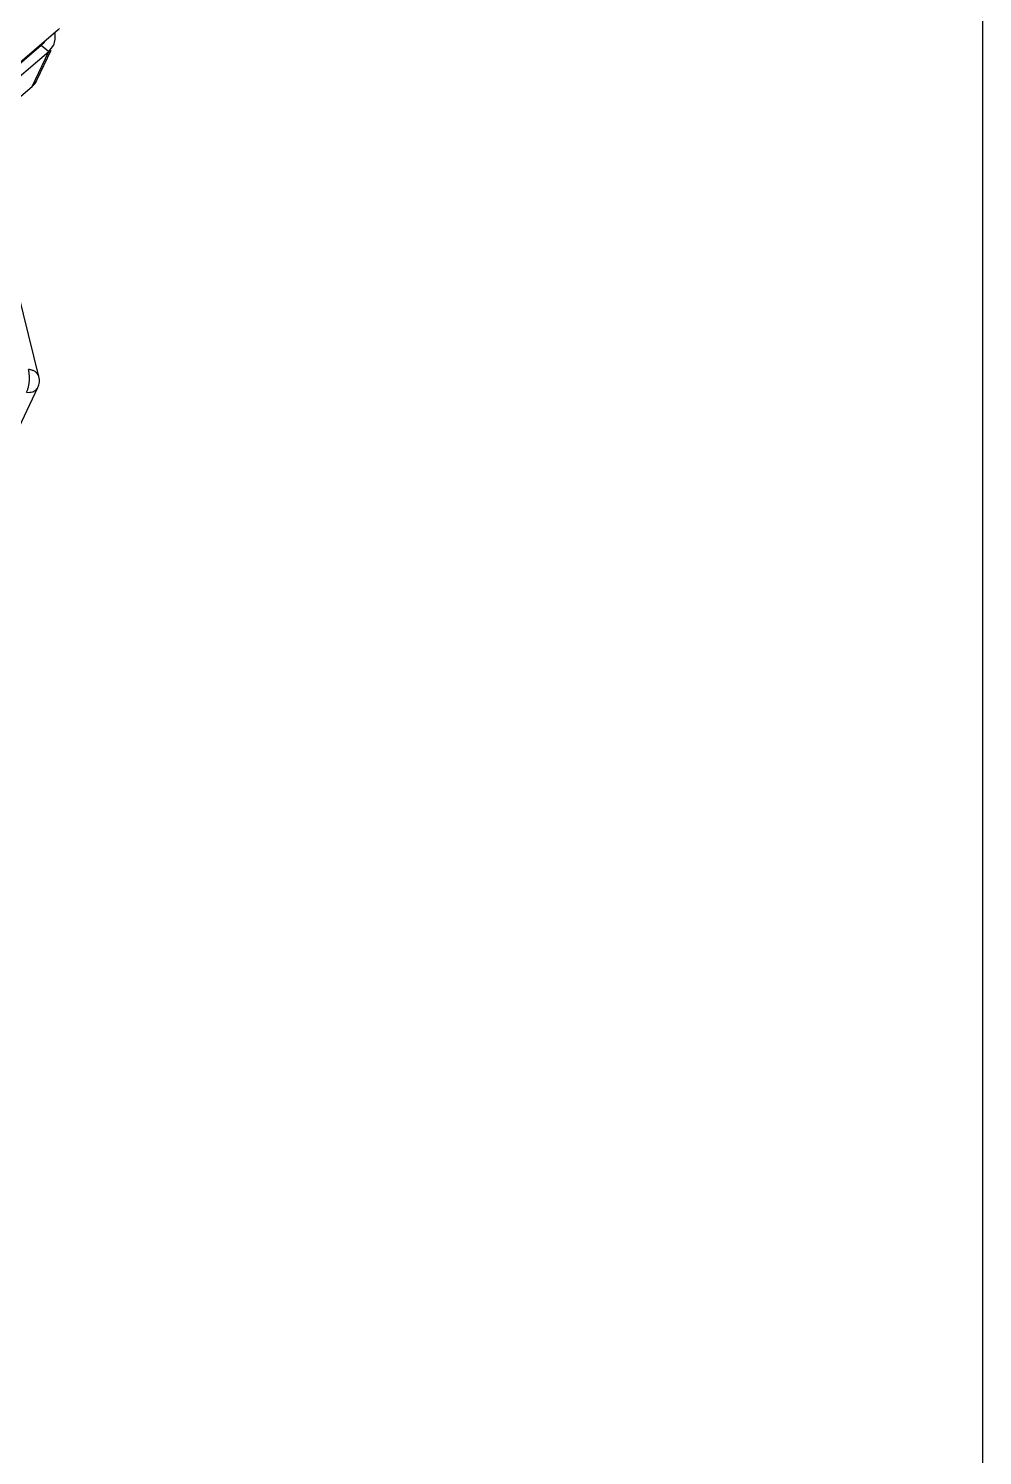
# Model space of a CAD drawing. Header units: millimetres. Extents: x 14276 to 15242, y -9916 to -8542.
# Drawn here: x 15183.8 to 15242.2, y -9415.4 to -9328.2 of the extents above; entities that cross this region are included whole.
import ezdxf

# ---------------------------------------------------------------- set-up
doc = ezdxf.new("R2010")
doc.units = ezdxf.units.MM

# ---------------------------------------------------------------- blocks, each defined once
blk = doc.blocks.new('u9')
at = {"color": 7, "linetype": 'Continuous'}
for p, q in [((-420.149, 127.684), (-425.209, 117.065)), ((-425.277, 116.396), (-423.091, 107.537)), ((-422.913, 100.328), (-424.86, 98.664)), ((-422.977, 99.009), (-425.877, 96.53)), ((-424.86, 98.664), (-425.877, 96.53)), ((-422.52, 98.628), (-425.42, 96.15)), ((-425.151, 98.289), (-426.032, 96.441)), ((-423.554, 97.665), (-426.454, 95.186)), ((-425.877, 96.53), (-426.168, 96.155)), ((-425.42, 96.15), (-425.877, 96.53)), ((-425.42, 96.15), (-425.484, 96.015))]:
    blk.add_line(p, q, dxfattribs=at)
for centre, radius, start, end in [((-424.307, 116.635), 1, 154.52023, 193.86149), ((-398.197, 62.126), 43.491, 130.52029, 130.64775)]:
    blk.add_arc(centre, radius, start, end, dxfattribs=at)
for points, start_tangent, end_tangent in [([(-424.521, 117.355), (-424.717, 117.355), (-424.894, 117.32), (-425.042, 117.251), (-425.154, 117.152), (-425.209, 117.065)], (-0.996379, 0.085018), (-0.431235, -0.90224)), ([(-424.521, 117.355), (-424.588, 117.187), (-424.641, 116.991), (-424.678, 116.778), (-424.697, 116.559), (-424.696, 116.343), (-424.677, 116.141), (-424.641, 115.965)], (-0.430194, -0.902736), (0.268475, -0.963287)), ([(-425.277, 116.396), (-425.238, 116.293), (-425.144, 116.172), (-425.009, 116.074), (-424.838, 116.003), (-424.641, 115.965)], (0.24075, -0.970587), (0.994459, -0.105121)), ([(-424.86, 98.664), (-425.068, 98.434)], (-0.760178, -0.649715), (-0.564263, -0.825595)), ([(-425.068, 98.434), (-425.132, 98.327), (-425.151, 98.289)], (-0.564263, -0.825595), (-0.429292, -0.903166)), ([(-426.168, 96.155), (-426.271, 95.782)], (-0.429283, -0.90317), (-0.098727, -0.995115)), ([(-425.613, 95.919), (-425.42, 96.15)], (0.501015, 0.865439), (0.760178, 0.649715)), ([(-426.271, 95.782), (-426.245, 95.369)], (-0.098727, -0.995115), (0.206473, -0.978452))]:
    blk.add_spline(points, degree=3, dxfattribs=dict(at, start_tangent=start_tangent, end_tangent=end_tangent))
at = {"layer": 'Defpoints', "color": 2}
blk.add_lwpolyline([(-482.95, 682.96), (0, 682.96), (0, 0), (-482.95, 0)], close=True, dxfattribs=at)

msp = doc.modelspace()

# ---------------------------------------------------------------- block references
at = {"rotation": 180}
msp.add_blockref('u9', (14759.208, -9233.039), dxfattribs=at)

doc.saveas('drawing.dxf')
